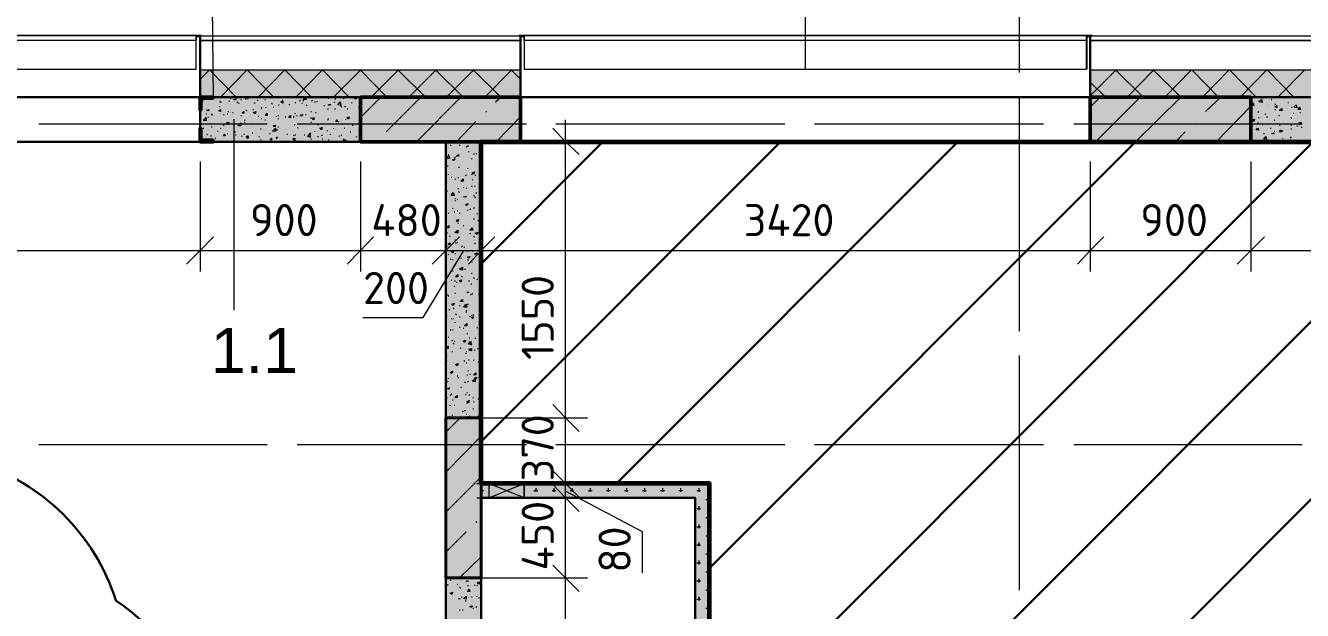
# Model space of a CAD drawing. Header units: millimetres. Extents: x -84737 to 172119, y -43083 to 59399.
# Drawn here: x 106423 to 113594, y 51216 to 54497 of the extents above; entities that cross this region are included whole.
import ezdxf

# ---------------------------------------------------------------- set-up
doc = ezdxf.new("R2010")
doc.units = ezdxf.units.MM
for name, color, linetype, lineweight in [('11) Плинтус ПЛ-2', 70, 'Continuous', 30), ('12) Наливной пол', 150, 'Continuous', 30), ('15) Штукатурка стен СТ-1.1', 161, 'Continuous', 60), ('16) Краска СТ-1.1 стена', 5, 'Continuous', 60), ('20) Шпакл. баз. фин Стена', 40, 'Continuous', 60), ('5) Затарка материала', 160, 'Continuous', 30), ('6) Уборка мусора', 20, 'Continuous', 30), ('8) Линолеум Л-1.1', 130, 'Continuous', 30)]:
    doc.layers.add(name, color=color, linetype=linetype, lineweight=lineweight)
doc.layers.add('PDF _Геометрия', color=7, linetype='Continuous')
doc.layers.add('PDF _Текст', color=7, linetype='Continuous')
doc.layers.add('PDF _Сплошная заливка', color=7, linetype='Continuous', true_color=0xffffff)
doc.styles.add('PDF GOSTCommon', font='arial.ttf')
doc.styles.add('PDF ISOCPEUR', font='isocpeur.ttf')

msp = doc.modelspace()

# ---------------------------------------------------------------- hatches: boundary and pattern name
at = {"layer": '12) Наливной пол'}
h = msp.add_hatch(dxfattribs=at)
h.set_pattern_fill('ANSI31', color=256, scale=222)
h.paths.add_polyline_path([(110264.8, 49247.7), (110264.8, 51927.2), (108982.2, 51927.2), (108982.2, 53844.8), (117854.7, 53844.8), (117854.7, 49247.7)])
at = {"layer": '8) Линолеум Л-1.1'}
h = msp.add_hatch(dxfattribs=at)
h.set_pattern_fill('ANSI31', color=256, scale=222)
h.paths.add_polyline_path([(110264.8, 49247.7), (110264.8, 51927.2), (108982.2, 51927.2), (108982.2, 53844.8), (117854.7, 53844.8), (117854.7, 49247.7)])
at = {"layer": 'PDF _Сплошная заливка', "transparency": 33554559}
h = msp.add_hatch(color=256, dxfattribs=at)
h.paths.add_polyline_path([(98204.8, 54094.5), (98204.8, 54246.9), (94153.8, 54246.9), (94153.8, 54094.5)])
h.paths.add_polyline_path([(128953.7, 54246.9), (128953.7, 54094.5), (130003.5, 54094.5), (130003.5, 54246.9)])
h.paths.add_polyline_path([(127755.8, 54094.5), (127755.8, 54246.9), (126502.8, 54246.9), (126502.8, 54094.5)])
h.paths.add_polyline_path([(124851.9, 54094.5), (124851.9, 54246.9), (117702.3, 54246.9), (117702.3, 54094.5)])
h.paths.add_polyline_path([(114502.1, 54094.5), (114502.1, 54246.9), (112402.5, 54246.9), (112402.5, 54094.5)])
h.paths.add_polyline_path([(109202.3, 54094.5), (109202.3, 54246.9), (107403.2, 54246.9), (107403.2, 54094.5)])
h.paths.add_polyline_path([(104203, 54094.5), (104203, 54246.9), (103005.1, 54246.9), (103005.1, 54094.5)])
h.paths.add_polyline_path([(101802.9, 54094.5), (101802.9, 54246.9), (100604.9, 54246.9), (100604.9, 54094.5)])
h = msp.add_hatch(color=256, dxfattribs=at)
h.paths.add_polyline_path([(104203, 53844.8), (104203, 54094.5), (104054.9, 54094.5), (104054.9, 53844.8)])
h.paths.add_polyline_path([(107403.2, 54094.5), (107403.2, 53844.8), (108304.9, 53844.8), (108304.9, 54094.5)])
h = msp.add_hatch(color=256, dxfattribs=at)
h.paths.add_polyline_path([(114502.1, 53844.8), (114502.1, 54094.5), (113304.1, 54094.5), (113304.1, 53844.8)])
h.paths.add_polyline_path([(117702.3, 54094.5), (117702.3, 53844.8), (117854.7, 53844.8), (117854.7, 54094.5)])
h = msp.add_hatch(color=256, dxfattribs=at)
h.paths.add_polyline_path([(109024.5, 51846.8), (109024.5, 51927.2), (108982.2, 51927.2), (108982.2, 51846.8)])
h.paths.add_polyline_path([(109223.4, 51927.2), (109223.4, 51846.8), (110184.4, 51846.8), (110184.4, 51927.2)])
h = msp.add_hatch(color=256, dxfattribs=at)
h.paths.add_polyline_path([(108783.2, 48528.1), (108982.2, 48528.1), (108982.2, 51398.1), (108783.2, 51398.1)])
h.paths.add_polyline_path([(108982.2, 47474), (108783.2, 47474), (108783.2, 46547), (108982.2, 46547)])

# ---------------------------------------------------------------- linework, layer by layer
at = {"layer": '11) Плинтус ПЛ-2'}
msp.add_lwpolyline([(110264.8, 49247.7), (110264.8, 51927.2), (108982.2, 51927.2), (108982.2, 53844.8), (117854.7, 53844.8), (117854.7, 49247.7)], dxfattribs=at)
at = {"layer": '15) Штукатурка стен СТ-1.1'}
msp.add_lwpolyline([(110264.8, 49247.7), (110264.8, 51927.2), (108982.2, 51927.2), (108982.2, 53844.8), (117854.7, 53844.8), (117854.7, 49247.7)], dxfattribs=at)
at = {"layer": '16) Краска СТ-1.1 стена'}
msp.add_lwpolyline([(110264.8, 49247.7), (110264.8, 51927.2), (108982.2, 51927.2), (108982.2, 53844.8), (117854.7, 53844.8), (117854.7, 49247.7)], dxfattribs=at)
at = {"layer": '20) Шпакл. баз. фин Стена'}
msp.add_lwpolyline([(110264.8, 49247.7), (110264.8, 51927.2), (108982.2, 51927.2), (108982.2, 53844.8), (117854.7, 53844.8), (117854.7, 49247.7)], dxfattribs=at)
at = {"layer": '5) Затарка материала'}
msp.add_lwpolyline([(99242.6, 47587.5, -0.520567), (99242.6, 50245, -0.520567), (100821.5, 51850.1, -0.520567), (102855.5, 51850.1, -0.520567), (105063.4, 51850.1, -0.520567), (106930.7, 51272.3, -0.520567), (106930.7, 48476.6, -0.520567), (106016.3, 47587.5, -0.520567), (103195.7, 47587.5, -0.520567), (100167.3, 47587.5, -0.520567)], format="xyb", close=True, dxfattribs=at)
at = {"layer": '6) Уборка мусора'}
msp.add_lwpolyline([(99242.6, 47587.5, -0.520567), (99242.6, 50245, -0.520567), (100821.5, 51850.1, -0.520567), (102855.5, 51850.1, -0.520567), (105063.4, 51850.1, -0.520567), (106930.7, 51272.3, -0.520567), (106930.7, 48476.6, -0.520567), (106016.3, 47587.5, -0.520567), (103195.7, 47587.5, -0.520567), (100167.3, 47587.5, -0.520567)], format="xyb", close=True, dxfattribs=at)
at = {"layer": '8) Линолеум Л-1.1'}
msp.add_lwpolyline([(110264.8, 49247.7), (110264.8, 51927.2), (108982.2, 51927.2), (108982.2, 53844.8), (117854.7, 53844.8), (117854.7, 49247.7)], close=True, dxfattribs=at)
at = {"layer": 'PDF _Геометрия', "lineweight": 9}
for points in [[(110802.4, 54255.4), (110802.4, 55317.9)], [(112004.6, 54234.2), (112004.6, 55237.5)], [(107475.2, 54094.5), (107479.4, 54094.5), (107466.7, 55123.2)], [(112004.6, 54297.7), (112004.6, 54352.8)], [(107403.2, 54196.1), (107454, 54246.9)], [(107606.4, 54094.5), (107458.3, 54246.9)], [(107517.5, 54094.5), (107665.7, 54246.9)], [(107818.1, 54094.5), (107669.9, 54246.9)], [(107729.2, 54094.5), (107877.3, 54246.9)], [(108029.7, 54094.5), (107881.6, 54246.9)], [(107940.8, 54094.5), (108089, 54246.9)], [(108241.4, 54094.5), (108093.2, 54246.9)], [(108152.5, 54094.5), (108304.9, 54246.9), (108453, 54094.5)], [(108364.1, 54094.5), (108516.5, 54246.9), (108668.9, 54094.5)], [(108575.8, 54094.5), (108728.2, 54246.9), (108880.6, 54094.5)], [(109062.6, 54069.1), (109092.2, 54094.5), (108939.8, 54246.9), (108787.4, 54094.5)], [(109003.3, 54094.5), (109151.5, 54246.9), (109202.3, 54196.1)], [(112402.5, 54103), (112546.4, 54246.9), (112698.8, 54094.5)], [(112656.5, 53844.8), (112910.4, 54094.5), (112758.1, 54246.9), (112609.9, 54094.5)], [(112821.5, 54094.5), (112969.7, 54246.9)], [(113122.1, 54094.5), (112973.9, 54246.9)], [(113033.2, 54094.5), (113181.4, 54246.9)], [(113333.7, 54094.5), (113185.6, 54246.9)], [(113244.9, 54094.5), (113393, 54246.9)], [(113545.4, 54094.5), (113397.2, 54246.9)], [(113456.5, 54094.5), (113604.7, 54246.9)], [(112487.1, 54094.5), (112402.5, 54179.2)], [(107415.9, 54077.6), (107420.2, 54073.4)], [(107513.3, 54073.4), (107517.5, 54069.1)], [(107517.5, 54064.9), (107521.8, 54069.1)], [(107572.6, 54090.3), (107576.8, 54090.3)], [(107610.7, 54069.1), (107614.9, 54064.9)], [(107631.8, 54081.8), (107636.1, 54081.8)], [(107657.2, 54086.1), (107661.5, 54086.1)], [(107669.9, 54086.1), (107674.2, 54086.1)], [(107724.9, 54077.6), (107729.2, 54077.6)], [(107767.3, 54081.8), (107771.5, 54081.8)], [(107835, 54094.5), (107835, 54094.5)], [(107864.6, 54077.6), (107868.9, 54077.6)], [(107962, 54077.6), (107966.2, 54073.4)], [(107983.2, 54077.6), (107983.2, 54073.4)], [(108029.7, 54073.4), (108034, 54077.6)], [(108046.7, 54069.1), (108050.9, 54069.1)], [(108059.4, 54073.4), (108063.6, 54069.1)], [(108089, 54094.5), (108093.2, 54090.3)], [(108122.9, 54090.3), (108127.1, 54090.3)], [(108139.8, 54094.5), (108148.3, 54094.5)], [(108148.3, 54094.5), (108148.3, 54094.5)], [(108156.7, 54069.1), (108161, 54064.9)], [(108161, 54086.1), (108165.2, 54086.1)], [(108207.5, 54090.3), (108211.7, 54090.3)], [(108304.9, 53980.2), (108419.2, 54094.5)], [(108448.8, 53899.8), (108643.5, 54094.5)], [(108618.1, 53844.8), (108867.9, 54094.5)], [(112004.6, 53099.8), (112004.6, 54098.8)], [(112402.5, 54039.5), (112457.5, 54094.5)], [(112432.1, 53844.8), (112681.9, 54094.5)], [(113050.1, 54014.1), (113134.8, 54094.5)], [(113346.4, 54073.4), (113350.7, 54073.4)], [(113359.1, 54094.5), (113367.6, 54090.3), (113367.6, 54094.5)], [(113418.4, 54081.8), (113422.6, 54081.8)], [(113443.8, 54086.1), (113443.8, 54086.1)], [(107403.2, 54052.2), (107407.5, 54052.2)], [(107407.5, 54022.6), (107407.5, 54022.6)], [(107437.1, 54001.4), (107441.3, 54001.4)], [(107466.7, 53997.2), (107471, 54001.4)], [(107471, 54060.7), (107471, 54060.7)], [(107471, 53992.9), (107471, 53997.2)], [(107513.3, 54043.7), (107513.3, 54039.5)], [(107517.5, 54001.4), (107517.5, 54001.4)], [(107534.5, 53997.2), (107538.7, 53997.2)], [(107555.6, 54001.4), (107559.9, 54001.4)], [(107559.9, 54014.1), (107564.1, 54014.1)], [(107585.3, 54009.9), (107589.5, 54009.9)], [(107619.1, 54060.7), (107623.4, 54060.7)], [(107657.2, 54026.8), (107657.2, 54026.8)], [(107661.5, 54022.6), (107665.7, 54018.3)], [(107699.5, 54026.8), (107703.8, 54026.8)], [(107708, 54064.9), (107712.2, 54060.7)], [(107746.1, 54035.3), (107750.3, 54039.5)], [(107746.1, 54031), (107750.3, 54031)], [(107771.5, 54039.5), (107771.5, 54035.3)], [(107805.4, 54060.7), (107809.6, 54056.4)], [(107813.8, 54039.5), (107818.1, 54039.5)], [(107843.5, 54052.2), (107847.7, 54052.2)], [(107877.3, 54056.4), (107877.3, 54056.4)], [(107902.7, 54056.4), (107907, 54052.2)], [(107932.4, 54056.4), (107932.4, 54056.4)], [(107936.6, 54064.9), (107940.8, 54064.9)], [(107936.6, 54001.4), (107936.6, 54005.6)], [(107974.7, 54060.7), (107978.9, 54060.7)], [(107995.9, 53997.2), (108000.1, 53997.2)], [(108000.1, 54052.2), (108004.3, 54048)], [(108025.5, 54014.1), (108029.7, 54014.1)], [(108050.9, 54009.9), (108055.1, 54009.9)], [(108097.5, 54048), (108101.7, 54043.7)], [(108114.4, 54014.1), (108114.4, 54014.1)], [(108122.9, 54026.8), (108122.9, 54031)], [(108161, 54031), (108161, 54026.8)], [(108161, 54018.3), (108161, 54018.3)], [(108194.8, 54043.7), (108199, 54039.5)], [(108216, 54039.5), (108220.2, 54043.7)], [(108228.7, 54026.8), (108232.9, 54031)], [(108254.1, 54064.9), (108258.3, 54060.7)], [(108266.8, 54048), (108266.8, 54048)], [(108292.2, 54039.5), (108296.4, 54035.3)], [(109007.6, 54014.1), (109011.8, 54014.1)], [(112004.6, 53984.5), (112004.6, 54035.3)], [(113109.4, 53844.8), (113304.1, 54043.7)], [(113308.3, 54039.5), (113308.3, 54039.5)], [(113312.6, 54064.9), (113316.8, 54060.7)], [(113346.4, 54009.9), (113346.4, 54014.1)], [(113346.4, 54014.1), (113346.4, 54014.1)], [(113384.5, 54001.4), (113384.5, 53997.2)], [(113397.2, 54052.2), (113397.2, 54052.2)], [(113405.7, 54035.3), (113405.7, 54035.3)], [(113439.6, 54056.4), (113443.8, 54056.4)], [(113439.6, 54026.8), (113443.8, 54026.8)], [(113443.8, 54009.9), (113443.8, 54009.9)], [(113490.4, 54018.3), (113490.4, 54018.3)], [(113503.1, 54031), (113503.1, 54031)], [(113511.5, 54064.9), (113515.8, 54064.9)], [(113532.7, 54039.5), (113536.9, 54039.5)], [(113541.2, 54005.6), (113545.4, 54005.6)], [(113579.3, 54009.9), (113583.5, 54009.9)], [(106497.4, 53946.4), (107496.4, 53946.4)], [(106527, 53946.4), (106582, 53946.4)], [(106781, 53946.4), (107780, 53946.4)], [(107449.8, 53984.5), (107449.8, 53980.2)], [(107466.7, 53937.9), (107466.7, 53937.9)], [(107466.7, 53929.5), (107471, 53929.5)], [(107534.5, 53937.9), (107538.7, 53937.9)], [(107559.9, 53950.6), (107564.1, 53954.9)], [(107593.7, 53971.8), (107593.7, 52900.8)], [(107627.6, 53937.9), (107627.6, 53937.9)], [(107631.8, 53992.9), (107636.1, 53992.9)], [(107653, 53963.3), (107657.2, 53967.5)], [(107653, 53954.9), (107657.2, 53954.9)], [(107695.3, 53946.4), (107750.3, 53946.4)], [(107699.5, 53959.1), (107699.5, 53959.1)], [(107729.2, 53988.7), (107733.4, 53988.7)], [(107733.4, 53954.9), (107733.4, 53954.9)], [(107746.1, 53976), (107750.3, 53976)], [(107767.3, 53967.5), (107771.5, 53967.5)], [(107830.8, 53988.7), (107830.8, 53984.5)], [(107839.2, 53988.7), (107843.5, 53992.9)], [(107839.2, 53976), (107843.5, 53971.8)], [(107839.2, 53929.5), (107843.5, 53929.5)], [(107881.6, 53984.5), (107885.8, 53984.5)], [(107928.1, 53988.7), (107932.4, 53988.7)], [(107928.1, 53984.5), (107928.1, 53980.2)], [(107932.4, 53942.2), (107936.6, 53942.2)], [(107945.1, 53992.9), (107949.3, 53992.9)], [(107949.3, 53946.4), (108948.3, 53946.4)], [(107949.3, 53925.2), (107953.5, 53925.2)], [(107983.2, 53946.4), (108034, 53946.4)], [(108025.5, 53980.2), (108025.5, 53976)], [(108025.5, 53954.9), (108029.7, 53954.9)], [(108063.6, 53942.2), (108067.8, 53942.2)], [(108110.2, 53946.4), (108114.4, 53946.4)], [(108118.6, 53967.5), (108122.9, 53967.5)], [(108122.9, 53976), (108122.9, 53971.8)], [(108182.1, 53954.9), (108182.1, 53959.1)], [(108216, 53980.2), (108216, 53980.2)], [(108220.2, 53971.8), (108220.2, 53967.5)], [(108232.9, 53946.4), (109236.1, 53946.4)], [(108258.3, 53937.9), (108262.5, 53937.9)], [(108296.4, 53971.8), (108300.6, 53971.8)], [(108304.9, 53946.4), (108296.4, 53946.4), (108304.9, 53959.1)], [(108304.9, 53959.1), (108304.9, 53959.1)], [(108842.5, 53844.8), (108952.5, 53959.1)], [(109066.8, 53844.8), (109202.3, 53984.5)], [(109151.5, 53946.4), (109202.3, 53946.4)], [(109401.2, 53946.4), (110400.2, 53946.4)], [(109435.1, 53946.4), (109485.9, 53946.4)], [(109456.3, 46424.2), (109456.3, 47474), (109456.3, 48528.1), (109456.3, 51398.1), (109456.3, 51846.8), (109456.3, 51927.2), (109456.3, 52295.5), (109456.3, 53967.5)], [(109689.1, 53946.4), (110688.1, 53946.4)], [(110603.4, 53946.4), (110654.2, 53946.4)], [(110853.2, 53946.4), (111856.4, 53946.4)], [(110887, 53946.4), (110942.1, 53946.4)], [(111141, 53946.4), (112140, 53946.4)], [(112055.4, 53946.4), (112106.2, 53946.4)], [(112309.3, 53946.4), (113308.3, 53946.4)], [(112339, 53946.4), (112394, 53946.4)], [(112593, 53946.4), (113592, 53946.4)], [(112995.1, 53959.1), (112995.1, 53959.1)], [(113342.2, 53950.6), (113346.4, 53950.6)], [(113346.4, 53980.2), (113350.7, 53980.2)], [(113367.6, 53942.2), (113371.8, 53942.2)], [(113393, 53984.5), (113397.2, 53984.5)], [(113435.3, 53963.3), (113439.6, 53967.5)], [(113460.7, 53992.9), (113465, 53992.9)], [(113465, 53937.9), (113469.2, 53937.9)], [(113507.3, 53946.4), (113562.3, 53946.4)], [(113528.5, 53937.9), (113532.7, 53937.9)], [(113532.7, 53976), (113532.7, 53980.2)], [(113562.3, 53933.7), (113566.6, 53933.7)], [(113575, 53942.2), (113579.3, 53942.2)], [(113587.7, 53929.5), (113592, 53925.2)], [(107403.2, 53908.3), (107407.5, 53908.3)], [(107403.2, 53891.4), (107411.7, 53895.6), (107407.5, 53882.9), (107403.2, 53887.1)], [(107411.7, 53904.1), (107415.9, 53899.8)], [(107420.2, 53921), (107424.4, 53921)], [(107420.2, 53857.5), (107424.4, 53857.5)], [(107441.3, 53887.1), (107445.6, 53882.9)], [(107462.5, 53878.7), (107466.7, 53878.7)], [(107487.9, 53866), (107492.1, 53866)], [(107500.6, 53904.1), (107504.8, 53904.1)], [(107517.5, 53921), (107521.8, 53916.8)], [(107538.7, 53882.9), (107542.9, 53878.7)], [(107555.6, 53891.4), (107559.9, 53891.4)], [(107598, 53899.8), (107602.2, 53899.8)], [(107602.2, 53882.9), (107606.4, 53882.9)], [(107636.1, 53878.7), (107640.3, 53874.4)], [(107648.8, 53887.1), (107653, 53887.1)], [(107653, 53904.1), (107653, 53904.1)], [(107695.3, 53895.6), (107699.5, 53895.6)], [(107720.7, 53895.6), (107720.7, 53895.6)], [(107733.4, 53874.4), (107737.6, 53870.2)], [(107741.9, 53916.8), (107746.1, 53916.8)], [(107741.9, 53853.3), (107746.1, 53857.5)], [(107792.7, 53891.4), (107796.9, 53891.4)], [(107830.8, 53870.2), (107835, 53866), (107839.2, 53870.2)], [(107830.8, 53866), (107835, 53861.7)], [(107835, 53912.5), (107839.2, 53912.5)], [(107881.6, 53916.8), (107881.6, 53916.8)], [(107890, 53887.1), (107894.3, 53887.1)], [(107902.7, 53853.3), (107902.7, 53853.3)], [(107928.1, 53866), (107932.4, 53861.7)], [(107928.1, 53844.8), (107936.6, 53853.3), (107936.6, 53844.8)], [(107932.4, 53878.7), (107932.4, 53882.9)], [(107936.6, 53882.9), (107940.8, 53882.9)], [(107987.4, 53882.9), (107991.6, 53882.9)], [(108017, 53870.2), (108021.3, 53870.2)], [(108021.3, 53891.4), (108025.5, 53895.6)], [(108025.5, 53861.7), (108029.7, 53857.5)], [(108046.7, 53904.1), (108046.7, 53899.8)], [(108063.6, 53874.4), (108067.8, 53874.4)], [(108084.8, 53882.9), (108089, 53878.7)], [(108089, 53861.7), (108093.2, 53861.7)], [(108118.6, 53904.1), (108118.6, 53908.3)], [(108122.9, 53857.5), (108127.1, 53853.3)], [(108131.3, 53882.9), (108135.6, 53887.1)], [(108152.5, 53921), (108152.5, 53916.8)], [(108182.1, 53878.7), (108186.4, 53874.4)], [(108194.8, 53882.9), (108199, 53878.7)], [(108203.3, 53844.8), (108216, 53857.5), (108216, 53844.8)], [(108207.5, 53857.5), (108211.7, 53861.7)], [(108211.7, 53921), (108216, 53921)], [(108220.2, 53853.3), (108224.4, 53849)], [(108245.6, 53899.8), (108249.8, 53899.8)], [(108279.5, 53874.4), (108283.7, 53870.2)], [(108292.2, 53904.1), (108296.4, 53908.3)], [(108300.6, 53899.8), (108304.9, 53899.8)], [(108300.6, 53870.2), (108304.9, 53870.2)], [(112880.8, 53844.8), (112935.8, 53899.8)], [(113342.2, 53891.4), (113342.2, 53891.4)], [(113346.4, 53912.5), (113350.7, 53912.5)], [(113376.1, 53891.4), (113380.3, 53891.4)], [(113414.2, 53921), (113418.4, 53921)], [(113418.4, 53853.3), (113422.6, 53849)], [(113435.3, 53904.1), (113439.6, 53904.1)], [(113481.9, 53908.3), (113486.1, 53908.3)], [(113481.9, 53866), (113486.1, 53866)], [(113524.2, 53870.2), (113528.5, 53866)], [(113528.5, 53916.8), (113532.7, 53916.8)], [(113528.5, 53870.2), (113532.7, 53870.2)], [(113528.5, 53853.3), (113528.5, 53857.5)], [(107724.9, 53849), (107724.9, 53844.8)], [(108118.6, 53844.8), (108118.6, 53849)], [(108186.4, 53844.8), (108199, 53849), (108194.8, 53844.8)], [(108393.8, 53844.8), (108393.8, 53849)], [(108791.7, 53798.2), (108791.7, 53798.2)], [(108808.6, 53827.9), (108812.8, 53823.6)], [(108842.5, 53781.3), (108842.5, 53781.3)], [(108859.4, 53823.6), (108863.6, 53827.9)], [(108867.9, 53844.8), (108867.9, 53844.8)], [(108897.5, 53819.4), (108901.7, 53815.2)], [(108906, 53823.6), (108910.2, 53819.4)], [(108910.2, 53789.8), (108914.4, 53789.8)], [(108952.5, 53777.1), (108956.8, 53781.3)], [(108956.8, 53844.8), (109456.3, 53844.8), (109579, 53844.8)], [(108956.8, 53836.3), (108956.8, 53840.6)], [(108965.2, 53844.8), (108969.5, 53840.6)], [(108982.2, 53798.2), (108982.2, 53794), (108973.7, 53802.5), (108982.2, 53806.7)], [(112004.6, 52782.3), (112004.6, 53781.3)], [(113333.7, 53849), (113333.7, 53844.8)], [(113367.6, 53849), (113371.8, 53849)], [(107403.2, 53734.7), (107403.2, 53235.2), (107403.2, 53116.7)], [(108304.9, 53734.7), (108304.9, 53235.2), (108304.9, 53116.7)], [(108783.2, 53734.7), (108783.2, 53235.2), (108783.2, 53116.7)], [(108791.7, 53709.3), (108795.9, 53709.3)], [(108795.9, 53772.8), (108800.1, 53772.8)], [(108829.8, 53755.9), (108834, 53751.7)], [(108834, 53760.1), (108838.2, 53755.9)], [(108859.4, 53764.4), (108859.4, 53764.4)], [(108863.6, 53717.8), (108863.6, 53717.8)], [(108927.1, 53751.7), (108931.4, 53747.4)], [(108939.8, 53777.1), (108944.1, 53777.1)], [(108952.5, 53717.8), (108952.5, 53717.8)], [(108982.2, 53751.7), (108973.7, 53751.7), (108982.2, 53760.1)], [(108977.9, 53734.7), (108982.2, 53734.7), (108982.2, 53235.2), (112402.5, 53235.2), (112402.5, 53116.7)], [(108982.2, 53722), (108982.2, 53722)], [(108982.2, 53722), (108982.2, 53722)], [(112402.5, 53734.7), (112402.5, 53235.2), (113304.1, 53235.2), (114502.1, 53235.2), (117702.3, 53235.2), (117854.7, 53235.2), (118104.4, 53235.2), (124403.2, 53235.2), (124851.9, 53235.2), (126502.8, 53235.2), (126904.9, 53235.2), (127103.9, 53235.2), (127755.8, 53235.2), (128953.7, 53235.2), (129724.1, 53235.2)], [(113304.1, 53734.7), (113304.1, 53235.2), (113304.1, 53116.7)], [(108795.9, 53662.8), (108795.9, 53658.5)], [(108800.1, 53675.5), (108800.1, 53675.5)], [(108812.8, 53645.8), (108817.1, 53645.8)], [(108855.2, 53700.9), (108859.4, 53705.1)], [(108855.2, 53641.6), (108855.2, 53645.8)], [(108893.3, 53658.5), (108897.5, 53654.3)], [(108906, 53696.6), (108906, 53692.4)], [(108927.1, 53658.5), (108931.4, 53662.8)], [(108948.3, 53654.3), (108952.5, 53658.5)], [(108973.7, 53667), (108977.9, 53667)], [(108783.2, 53612), (108787.4, 53616.2), (108783.2, 53603.5)], [(108783.2, 53603.5), (108783.2, 53603.5)], [(108791.7, 53569.6), (108791.7, 53565.4)], [(108834, 53637.4), (108838.2, 53633.1)], [(108850.9, 53582.3), (108855.2, 53582.3)], [(108880.6, 53586.6), (108884.8, 53590.8)], [(108897.5, 53586.6), (108901.7, 53582.3)], [(108927.1, 53595), (108931.4, 53595)], [(108931.4, 53633.1), (108935.6, 53628.9)], [(108944.1, 53595), (108948.3, 53595)], [(108834, 53527.3), (108838.2, 53527.3)], [(108834, 53514.6), (108838.2, 53514.6)], [(108846.7, 53518.8), (108850.9, 53523.1)], [(108855.2, 53565.4), (108859.4, 53561.2)], [(108880.6, 53523.1), (108880.6, 53523.1)], [(108939.8, 53544.2), (108944.1, 53544.2)], [(108944.1, 53535.8), (108948.3, 53535.8)], [(108948.3, 53531.5), (108952.5, 53531.5)], [(108952.5, 53561.2), (108956.8, 53556.9)], [(108783.2, 53442.7), (108787.4, 53442.7)], [(108795.9, 53446.9), (108800.1, 53442.7)], [(108821.3, 53472.3), (108825.5, 53468)], [(108829.8, 53451.1), (108834, 53451.1)], [(108846.7, 53459.6), (108850.9, 53459.6)], [(108859.4, 53446.9), (108863.6, 53442.7)], [(108901.7, 53459.6), (108901.7, 53459.6)], [(108906, 53463.8), (108906, 53459.6)], [(108918.7, 53468), (108922.9, 53463.8)], [(108939.8, 53472.3), (108944.1, 53476.5)], [(108956.8, 53442.7), (108961, 53438.4)], [(108787.4, 53374.9), (108783.2, 53379.2), (108787.4, 53379.2)], [(108842.5, 53400.3), (108846.7, 53400.3)], [(108850.9, 53387.6), (108855.2, 53387.6)], [(108880.6, 53374.9), (108884.8, 53370.7)], [(108897.5, 53353.8), (108897.5, 53353.8)], [(108935.6, 53349.5), (108939.8, 53353.8)], [(108939.8, 53413), (108944.1, 53413)], [(108965.2, 53400.3), (108969.5, 53404.6)], [(108977.9, 53370.7), (108982.2, 53366.5)], [(108791.7, 53336.8), (108791.7, 53332.6)], [(108804.4, 53315.7), (108808.6, 53315.7)], [(108834, 53294.5), (108838.2, 53294.5)], [(108842.5, 53336.8), (108846.7, 53341.1)], [(108846.7, 53281.8), (108850.9, 53277.6)], [(108918.7, 53328.4), (108922.9, 53332.6)], [(108935.6, 53290.3), (108935.6, 53290.3)], [(108939.8, 53315.7), (108944.1, 53311.4)], [(108965.2, 53336.8), (108969.5, 53336.8)], [(97883.1, 53235.2), (98204.8, 53235.2), (100604.9, 53235.2), (101142.5, 53235.2), (101642, 53235.2), (101802.9, 53235.2), (103005.1, 53235.2), (103551.2, 53235.2), (104054.9, 53235.2), (104203, 53235.2), (107403.2, 53235.2), (108304.9, 53235.2), (108783.2, 53235.2), (108982.2, 53235.2), (108982.2, 53116.7)], [(108317.6, 52858.5), (108656.2, 52858.5), (108884.8, 53235.2)], [(108787.4, 53260.6), (108791.7, 53256.4)], [(108795.9, 53214.1), (108800.1, 53209.8)], [(108838.2, 53277.6), (108842.5, 53277.6)], [(108838.2, 53214.1), (108838.2, 53218.3)], [(108872.1, 53256.4), (108876.3, 53260.6)], [(108884.8, 53256.4), (108889, 53252.2)], [(108901.7, 53231), (108906, 53231)], [(108918.7, 53264.9), (108918.7, 53264.9)], [(108931.4, 53231), (108935.6, 53231)], [(108944.1, 53277.6), (108948.3, 53273.3)], [(108982.2, 53252.2), (108982.2, 53252.2)], [(108808.6, 53188.7), (108812.8, 53184.4)], [(108821.3, 53184.4), (108825.5, 53184.4)], [(108834, 53154.8), (108838.2, 53154.8)], [(108867.9, 53192.9), (108872.1, 53192.9)], [(108906, 53184.4), (108910.2, 53180.2)], [(108931.4, 53167.5), (108931.4, 53171.7)], [(108939.8, 53201.4), (108939.8, 53201.4)], [(108787.4, 53104), (108791.7, 53104)], [(108812.8, 53070.1), (108817.1, 53065.9)], [(108821.3, 53120.9), (108825.5, 53120.9)], [(108834, 53095.5), (108834, 53095.5)], [(108834, 53065.9), (108834, 53061.7)], [(108872.1, 53091.3), (108876.3, 53087.1)], [(108889, 53129.4), (108893.3, 53129.4)], [(108897.5, 53120.9), (108897.5, 53120.9)], [(108910.2, 53065.9), (108914.4, 53061.7)], [(108927.1, 53108.2), (108931.4, 53108.2)], [(108939.8, 53082.8), (108944.1, 53078.6)], [(108956.8, 53070.1), (108961, 53074.4)], [(108969.5, 53087.1), (108973.7, 53082.8)], [(108829.8, 53032), (108834, 53036.3)], [(108834, 52998.2), (108838.2, 52993.9)], [(108842.5, 53057.4), (108846.7, 53057.4)], [(108901.7, 53002.4), (108906, 52998.2)], [(108910.2, 52998.2), (108914.4, 53002.4)], [(108927.1, 53044.7), (108927.1, 53049)], [(108931.4, 52993.9), (108935.6, 52989.7)], [(108956.8, 53006.6), (108956.8, 53006.6)], [(108791.7, 52985.5), (108795.9, 52985.5)], [(108795.9, 52981.2), (108800.1, 52981.2)], [(108829.8, 52972.8), (108829.8, 52972.8)], [(108859.4, 52926.2), (108863.6, 52926.2)], [(108906, 52934.7), (108910.2, 52934.7)], [(108922.9, 52985.5), (108927.1, 52989.7)], [(108922.9, 52926.2), (108922.9, 52926.2)], [(108977.9, 52943.1), (108977.9, 52943.1)], [(108787.4, 52871.2), (108791.7, 52871.2)], [(108800.1, 52905.1), (108804.4, 52900.8)], [(108812.8, 52854.3), (108817.1, 52854.3)], [(108825.5, 52909.3), (108829.8, 52913.5)], [(108825.5, 52850), (108825.5, 52854.3)], [(108838.2, 52879.7), (108842.5, 52875.4)], [(108859.4, 52862.7), (108863.6, 52862.7)], [(108897.5, 52900.8), (108901.7, 52896.6)], [(108897.5, 52892.4), (108897.5, 52888.1)], [(108918.7, 52862.7), (108922.9, 52867)], [(108927.1, 52871.2), (108931.4, 52871.2)], [(108935.6, 52875.4), (108939.8, 52871.2)], [(108939.8, 52850), (108939.8, 52850)], [(112004.6, 52845.8), (112004.6, 52900.8)], [(108783.2, 52803.5), (108783.2, 52803.5)], [(108783.2, 52803.5), (108783.2, 52803.5)], [(108808.6, 52790.8), (108812.8, 52790.8)], [(108821.3, 52790.8), (108825.5, 52790.8)], [(108834, 52833.1), (108834, 52828.9)], [(108859.4, 52807.7), (108863.6, 52803.5)], [(108880.6, 52799.2), (108884.8, 52799.2)], [(108918.7, 52803.5), (108918.7, 52803.5)], [(108956.8, 52803.5), (108961, 52799.2)], [(108795.9, 52748.4), (108800.1, 52748.4)], [(108821.3, 52727.3), (108821.3, 52731.5)], [(108825.5, 52714.6), (108829.8, 52710.3)], [(108829.8, 52727.3), (108834, 52727.3)], [(108901.7, 52769.6), (108906, 52765.4)], [(108914.4, 52744.2), (108918.7, 52744.2)], [(108922.9, 52710.3), (108927.1, 52706.1)], [(108948.3, 52740), (108952.5, 52744.2)], [(108783.2, 52655.3), (108787.4, 52655.3)], [(108787.4, 52642.6), (108791.7, 52638.4)], [(108817.1, 52668), (108821.3, 52668)], [(108863.6, 52689.2), (108867.9, 52684.9)], [(108893.3, 52659.5), (108897.5, 52655.3)], [(108897.5, 52668), (108901.7, 52668)], [(108914.4, 52680.7), (108914.4, 52684.9)], [(108944.1, 52676.5), (108948.3, 52676.5)], [(108961, 52684.9), (108965.2, 52680.7)], [(112004.6, 51647.8), (112004.6, 52646.8)], [(108787.4, 52621.4), (108791.7, 52617.2)], [(108817.1, 52608.7), (108817.1, 52608.7)], [(108834, 52600.3), (108834, 52600.3)], [(108850.9, 52596), (108855.2, 52596)], [(108884.8, 52617.2), (108889, 52613)], [(108897.5, 52604.5), (108901.7, 52604.5)], [(108910.2, 52621.4), (108914.4, 52621.4)], [(108910.2, 52557.9), (108910.2, 52562.2)], [(108939.8, 52621.4), (108939.8, 52617.2)], [(108965.2, 52613), (108969.5, 52613)], [(112004.6, 52528.3), (112004.6, 52583.3)], [(108791.7, 52502.9), (108795.9, 52498.7)], [(108795.9, 52519.8), (108795.9, 52515.6)], [(108804.4, 52524.1), (108804.4, 52524.1)], [(108812.8, 52545.2), (108817.1, 52549.5)], [(108846.7, 52532.5), (108850.9, 52532.5)], [(108850.9, 52524.1), (108855.2, 52519.8)], [(108889, 52498.7), (108893.3, 52494.4)], [(108901.7, 52536.8), (108906, 52536.8)], [(108906, 52498.7), (108910.2, 52502.9)], [(108918.7, 52541), (108922.9, 52541)], [(108948.3, 52519.8), (108952.5, 52515.6)], [(108800.1, 52460.6), (108804.4, 52460.6)], [(108808.6, 52422.5), (108812.8, 52426.7)], [(108812.8, 52486), (108812.8, 52486)], [(108812.8, 52431), (108817.1, 52426.7)], [(108867.9, 52469), (108872.1, 52469)], [(108893.3, 52426.7), (108897.5, 52426.7)], [(108901.7, 52439.4), (108906, 52439.4)], [(108914.4, 52426.7), (108914.4, 52422.5)], [(108787.4, 52409.8), (108791.7, 52405.6)], [(108808.6, 52363.2), (108808.6, 52367.5)], [(108821.3, 52397.1), (108825.5, 52397.1)], [(108829.8, 52367.5), (108834, 52367.5)], [(108901.7, 52375.9), (108906, 52380.2)], [(108935.6, 52409.8), (108939.8, 52409.8)], [(108939.8, 52388.6), (108939.8, 52384.4)], [(108977.9, 52409.8), (108977.9, 52397.1), (108965.2, 52401.3), (108973.7, 52409.8)], [(108982.2, 52418.3), (108982.2, 52418.3)], [(108783.2, 52215.1), (108863.6, 52295.5)], [(108804.4, 52304), (108808.6, 52304)], [(108817.1, 52312.4), (108821.3, 52308.2)], [(108876.3, 52333.6), (108880.6, 52329.4)], [(108889, 52337.8), (108893.3, 52337.8)], [(108897.5, 52316.7), (108901.7, 52316.7)], [(108901.7, 52304), (108906, 52304)], [(108914.4, 52308.2), (108918.7, 52304)], [(108935.6, 52346.3), (108939.8, 52346.3)], [(108956.8, 52295.5), (109456.3, 52295.5), (109579, 52295.5)], [(108961, 52295.5), (108969.5, 52308.2), (108973.7, 52295.5)], [(108973.7, 52329.4), (108977.9, 52325.1)], [(112004.6, 51330.4), (112004.6, 52329.4)], [(106497.4, 52147.3), (107496.4, 52147.3)], [(106527, 52147.3), (106582, 52147.3)], [(106781, 52147.3), (107780, 52147.3)], [(107695.3, 52147.3), (107750.3, 52147.3)], [(107949.3, 52147.3), (108948.3, 52147.3)], [(107983.2, 52147.3), (108034, 52147.3)], [(108232.9, 52147.3), (109236.1, 52147.3)], [(108783.2, 51990.7), (108982.2, 52193.9)], [(109151.5, 52147.3), (109202.3, 52147.3)], [(109401.2, 52147.3), (110400.2, 52147.3)], [(109435.1, 52147.3), (109485.9, 52147.3)], [(109689.1, 52147.3), (110688.1, 52147.3)], [(110603.4, 52147.3), (110654.2, 52147.3)], [(110853.2, 52147.3), (111856.4, 52147.3)], [(110887, 52147.3), (110942.1, 52147.3)], [(111141, 52147.3), (112140, 52147.3)], [(112055.4, 52147.3), (112106.2, 52147.3)], [(112309.3, 52147.3), (113308.3, 52147.3)], [(112339, 52147.3), (112394, 52147.3)], [(112593, 52147.3), (113592, 52147.3)], [(113507.3, 52147.3), (113562.3, 52147.3)], [(108783.2, 51766.4), (108982.2, 51965.3)], [(108956.8, 51927.2), (109456.3, 51927.2), (109579, 51927.2)], [(108956.8, 51846.8), (109456.3, 51846.8), (109579, 51846.8)], [(108982.2, 51889.1), (108994.9, 51889.1)], [(109240.4, 51846.8), (109240.4, 51851)], [(109278.5, 51889.1), (109299.6, 51889.1)], [(109291.2, 51880.7), (109291.2, 51901.8)], [(109342, 51846.8), (109342, 51851)], [(109380.1, 51889.1), (109401.2, 51889.1)], [(109392.8, 51880.7), (109392.8, 51901.8)], [(109443.6, 51846.8), (109443.6, 51851)], [(109888, 51427.7), (109888, 51656.3), (109456.3, 51884.9)], [(109481.7, 51889.1), (109502.8, 51889.1)], [(109494.4, 51880.7), (109494.4, 51901.8)], [(109545.2, 51846.8), (109545.2, 51851)], [(109583.3, 51889.1), (109604.4, 51889.1)], [(109596, 51880.7), (109596, 51901.8)], [(109646.8, 51846.8), (109646.8, 51851)], [(109684.9, 51889.1), (109706, 51889.1)], [(109697.6, 51880.7), (109697.6, 51901.8)], [(109748.3, 51846.8), (109748.3, 51851)], [(109786.4, 51889.1), (109807.6, 51889.1)], [(109799.1, 51880.7), (109799.1, 51901.8)], [(109849.9, 51846.8), (109849.9, 51851)], [(109888, 51889.1), (109909.2, 51889.1)], [(109900.7, 51880.7), (109900.7, 51901.8)], [(109951.5, 51846.8), (109951.5, 51851)], [(109989.6, 51889.1), (110010.8, 51889.1)], [(110002.3, 51880.7), (110002.3, 51901.8)], [(110053.1, 51846.8), (110053.1, 51851)], [(110091.2, 51889.1), (110112.4, 51889.1)], [(110103.9, 51880.7), (110103.9, 51901.8)], [(110154.7, 51846.8), (110154.7, 51851)], [(110192.8, 51889.1), (110214, 51889.1)], [(110205.5, 51880.7), (110205.5, 51901.8)], [(110256.3, 51829.9), (110256.3, 51851)], [(110192.8, 51787.5), (110214, 51787.5)], [(110205.5, 51779.1), (110205.5, 51800.2)], [(110243.6, 51838.3), (110264.8, 51838.3)], [(108952.5, 51711.3), (108956.8, 51715.6)], [(110243.6, 51736.7), (110264.8, 51736.7)], [(110256.3, 51728.3), (110256.3, 51749.4)], [(108783.2, 51542), (108897.5, 51656.3)], [(110192.8, 51685.9), (110214, 51685.9)], [(110205.5, 51677.5), (110205.5, 51698.6)], [(110243.6, 51635.1), (110264.8, 51635.1)], [(110256.3, 51626.7), (110256.3, 51647.8)], [(110192.8, 51584.3), (110214, 51584.3)], [(110205.5, 51575.9), (110205.5, 51597)], [(108859.4, 51398.1), (108982.2, 51516.6)], [(110205.5, 51474.3), (110205.5, 51495.4)], [(110243.6, 51533.5), (110264.8, 51533.5)], [(110256.3, 51525.1), (110256.3, 51546.2)], [(110192.8, 51482.7), (110214, 51482.7)], [(110243.6, 51431.9), (110264.8, 51431.9)], [(110256.3, 51423.5), (110256.3, 51444.6)], [(112004.6, 51393.9), (112004.6, 51444.6)], [(108783.2, 51343.1), (108783.2, 51343.1)], [(108783.2, 51334.6), (108787.4, 51334.6), (108783.2, 51343.1)], [(108791.7, 51360), (108795.9, 51360)], [(108808.6, 51385.4), (108812.8, 51385.4)], [(108846.7, 51364.2), (108850.9, 51360)], [(108859.4, 51347.3), (108863.6, 51347.3)], [(108863.6, 51343.1), (108867.9, 51343.1)], [(108897.5, 51381.2), (108901.7, 51376.9)], [(108906, 51381.2), (108910.2, 51381.2)], [(108906, 51355.8), (108910.2, 51355.8)], [(108944.1, 51360), (108948.3, 51355.8)], [(108956.8, 51398.1), (109456.3, 51398.1), (109579, 51398.1)], [(108956.8, 51355.8), (108961, 51355.8)], [(108973.7, 51364.2), (108977.9, 51364.2)], [(110192.8, 51381.2), (110214, 51381.2)], [(110205.5, 51372.7), (110205.5, 51393.9)], [(110256.3, 51321.9), (110256.3, 51343.1)], [(108812.8, 51275.3), (108812.8, 51275.3)], [(108855.2, 51283.8), (108859.4, 51283.8)], [(108859.4, 51279.6), (108863.6, 51283.8)], [(108872.1, 51292.3), (108872.1, 51288)], [(108927.1, 51292.3), (108931.4, 51292.3)], [(108956.8, 51292.3), (108956.8, 51296.5)], [(108969.5, 51288), (108969.5, 51283.8)], [(110192.8, 51279.6), (110214, 51279.6)], [(110205.5, 51271.1), (110205.5, 51292.3)], [(110243.6, 51330.4), (110264.8, 51330.4)], [(108783.2, 51249.9), (108787.4, 51249.9)], [(108859.4, 51220.3), (108863.6, 51220.3)], [(108876.3, 51220.3), (108880.6, 51220.3)], [(108893.3, 51271.1), (108893.3, 51266.9)], [(108935.6, 51228.8), (108939.8, 51228.8)], [(108952.5, 51233), (108956.8, 51237.2)], [(110243.6, 51228.8), (110264.8, 51228.8)], [(110256.3, 51220.3), (110256.3, 51241.5)]]:
    msp.add_lwpolyline(points, dxfattribs=at)
at = {"layer": 'PDF _Геометрия', "lineweight": 18}
for points in [[(104224.2, 54441.7), (104194.6, 54441.7), (104194.6, 54437.4), (104194.6, 54441.7), (104224.2, 54441.7), (104224.2, 54251.2), (107382.1, 54251.2), (107382.1, 54441.7), (107411.7, 54441.7), (107411.7, 54437.4), (107411.7, 54441.7), (107382.1, 54441.7), (104224.2, 54441.7), (104224.2, 54251.2), (107382.1, 54251.2), (107382.1, 54441.7)], [(109223.4, 54441.7), (109223.4, 54251.2), (112381.3, 54251.2), (112381.3, 54441.7), (109223.4, 54441.7), (109193.8, 54441.7), (109193.8, 54437.4), (109193.8, 54441.7), (109223.4, 54441.7), (109223.4, 54251.2), (112381.3, 54251.2)], [(112415.2, 54437.4), (112415.2, 54441.7), (112381.3, 54441.7)], [(112385.5, 54251.2), (112385.5, 54441.7), (112410.9, 54441.7), (112410.9, 54437.4)], [(114502.1, 54094.5), (114502.1, 54246.9), (114502.1, 54251.2), (114502.1, 54412), (112402.5, 54412), (114502.1, 54412), (114502.1, 54437.4), (112402.5, 54437.4), (112402.5, 54412), (112402.5, 54251.2), (112402.5, 54246.9), (112402.5, 54094.5), (113304.1, 54094.5)], [(109202.3, 54094.5), (109202.3, 54246.9), (109202.3, 54251.2), (109202.3, 54412), (107403.2, 54412), (107403.2, 54251.2), (107403.2, 54246.9), (107403.2, 54094.5)], [(109202.3, 54246.9), (107403.2, 54246.9)], [(114502.1, 54246.9), (112402.5, 54246.9)], [(108304.9, 54094.5), (109198.1, 54094.5)], [(108982.2, 51846.8), (110184.4, 51846.8), (110184.4, 47474), (109883.8, 47474), (109803.4, 47474), (109803.4, 46547), (109883.8, 46547), (109883.8, 47397.8), (110184.4, 47397.8), (110184.4, 46547), (110264.8, 46547), (110264.8, 48765.1), (110823.5, 48765.1), (110823.5, 48845.6), (110264.8, 48845.6), (110264.8, 51927.2), (110184.4, 51927.2), (108982.2, 51927.2)]]:
    msp.add_lwpolyline(points, dxfattribs=at)
at = {"layer": 'PDF _Геометрия', "lineweight": 30}
for points in [[(107382.1, 54437.4), (107403.2, 54437.4), (107403.2, 54412), (107403.2, 54094.5), (104203, 54094.5), (104203, 54412), (104203, 54437.4), (104224.2, 54437.4)], [(109198.1, 54094.5), (109202.3, 54094.5), (112402.5, 54094.5), (109202.3, 54094.5), (109202.3, 54412), (109202.3, 54437.4), (109223.4, 54437.4)], [(112385.5, 54437.4), (112402.5, 54437.4), (112402.5, 54412), (112402.5, 54094.5)], [(113304.1, 54094.5), (114502.1, 54094.5), (113304.1, 54094.5), (113304.1, 53844.8), (114502.1, 53844.8), (114502.1, 54094.5), (117702.3, 54094.5), (117854.7, 54094.5), (117702.3, 54094.5), (114502.1, 54094.5), (114502.1, 54412), (114502.1, 54437.4), (114523.2, 54437.4)], [(108304.9, 54094.5), (107403.2, 54094.5), (108304.9, 54094.5), (108304.9, 53844.8), (107403.2, 53844.8), (104054.9, 53844.8), (104203, 53844.8), (104203, 54094.5), (107403.2, 54094.5), (107403.2, 53844.8), (104054.9, 53844.8), (104054.9, 53595), (103551.2, 53595), (103551.2, 53844.8), (101642, 53844.8), (101642, 53595), (101142.5, 53595), (101142.5, 53844.8)], [(108901.7, 48528.1), (108783.2, 48528.1), (108783.2, 53844.8)], [(108982.2, 53844.8), (108982.2, 52295.5)], [(108982.2, 51927.2), (110264.8, 51927.2), (110264.8, 49247.7), (112728.4, 49247.7)], [(109045.7, 46547), (109803.4, 46547), (109803.4, 47474), (110184.4, 47474), (110184.4, 51846.8), (108982.2, 51846.8)], [(108982.2, 51398.1), (108982.2, 48528.1)]]:
    msp.add_lwpolyline(points, dxfattribs=at)
at = {"layer": 'PDF _Геометрия', "lineweight": 18}
for points in [[(104224.2, 54412), (104224.2, 54441.7), (107382.1, 54441.7), (107382.1, 54412)], [(109202.3, 54412), (109202.3, 54437.4), (107403.2, 54437.4), (107403.2, 54412)], [(109223.4, 54412), (109223.4, 54441.7), (112381.3, 54441.7), (112381.3, 54412)]]:
    msp.add_lwpolyline(points, close=True, dxfattribs=at)
at = {"layer": 'PDF _Геометрия', "lineweight": 50}
for points in [[(107407.5, 54026.8), (107407.5, 54090.3), (107475.2, 54090.3), (107479.4, 54094.5), (107403.2, 54094.5), (107403.2, 54022.6), (107407.5, 54022.6)], [(109202.3, 54094.5), (108304.9, 54094.5), (108304.9, 53844.8), (109202.3, 53844.8)], [(113304.1, 54094.5), (112402.5, 54094.5), (112402.5, 53844.8), (113304.1, 53844.8)], [(107407.5, 53853.3), (107407.5, 53916.8), (107407.5, 53921), (107403.2, 53921), (107403.2, 53844.8), (107479.4, 53844.8), (107475.2, 53849), (107475.2, 53853.3)]]:
    msp.add_lwpolyline(points, close=True, dxfattribs=at)
at = {"layer": 'PDF _Геометрия', "lineweight": 9}
for points in [[(107568.3, 54073.4), (107564.1, 54073.4)], [(107606.4, 54086.1), (107602.2, 54077.6), (107593.7, 54081.8)], [(107868.9, 54073.4), (107868.9, 54060.7), (107856.2, 54069.1)], [(108000.1, 54081.8), (107983.2, 54081.8), (107995.9, 54094.5)], [(108194.8, 54048), (108177.9, 54052.2), (108190.6, 54069.1)], [(108279.5, 54094.5), (108279.5, 54086.1), (108271, 54086.1)], [(113367.6, 54064.9), (113350.7, 54069.1), (113363.4, 54081.8)], [(107454, 54026.8), (107449.8, 54018.3), (107441.3, 54022.6)], [(107517.5, 54026.8), (107517.5, 54014.1), (107509.1, 54018.3)], [(107648.8, 54014.1), (107648.8, 54005.6), (107640.3, 54005.6)], [(107716.5, 54014.1), (107712.2, 54001.4), (107703.8, 54009.9)], [(107780, 54005.6), (107780, 53992.9), (107771.5, 53992.9)], [(107978.9, 53997.2), (107974.7, 53988.7), (107966.2, 53992.9)], [(108135.6, 54056.4), (108131.3, 54048), (108122.9, 54052.2)], [(113316.8, 54060.7), (113321, 54048), (113308.3, 54052.2)], [(113448, 54048), (113452.3, 54039.5), (113439.6, 54039.5)], [(113477.7, 54031), (113477.7, 54018.3), (113465, 54022.6)], [(113562.3, 54035.3), (113545.4, 54039.5), (113558.1, 54052.2)], [(113579.3, 54039.5), (113583.5, 54026.8), (113570.8, 54026.8)], [(107437.1, 53963.3), (107420.2, 53963.3), (107437.1, 53980.2)], [(107564.1, 53954.9), (107559.9, 53942.2), (107551.4, 53950.6)], [(107631.8, 53933.7), (107614.9, 53933.7), (107631.8, 53950.6)], [(107826.5, 53937.9), (107822.3, 53929.5), (107813.8, 53933.7)], [(107911.2, 53992.9), (107911.2, 53980.2), (107902.7, 53980.2)], [(108042.4, 53980.2), (108042.4, 53967.5), (108034, 53971.8)], [(108089, 53925.2), (108084.8, 53912.5), (108076.3, 53921)], [(108173.7, 53967.5), (108173.7, 53959.1), (108165.2, 53959.1)], [(108241.4, 53984.5), (108237.1, 53971.8), (108228.7, 53980.2)], [(113325.3, 53971.8), (113321, 53959.1), (113312.6, 53967.5)], [(113587.7, 53954.9), (113583.5, 53946.4), (113575, 53950.6)], [(107411.7, 53899.8), (107411.7, 53891.4), (107403.2, 53891.4)], [(107542.9, 53887.1), (107542.9, 53878.7), (107534.5, 53878.7)], [(107674.2, 53878.7), (107669.9, 53870.2), (107661.5, 53874.4)], [(107674.2, 53878.7), (107674.2, 53866), (107665.7, 53866)], [(107805.4, 53866), (107805.4, 53853.3), (107796.9, 53857.5)], [(107826.5, 53904.1), (107809.6, 53904.1), (107826.5, 53921)], [(107936.6, 53866), (107932.4, 53853.3), (107923.9, 53861.7)], [(108021.3, 53870.2), (108008.6, 53874.4), (108021.3, 53891.4)], [(113342.2, 53921), (113346.4, 53912.5), (113333.7, 53912.5)], [(113393, 53857.5), (113376.1, 53861.7), (113388.8, 53874.4)], [(113435.3, 53895.6), (113431.1, 53887.1), (113422.6, 53891.4)], [(113473.4, 53912.5), (113477.7, 53899.8), (113465, 53899.8)], [(108804.4, 53751.7), (108787.4, 53751.7), (108800.1, 53768.6)], [(108834, 53747.4), (108829.8, 53739), (108821.3, 53743.2)], [(108855.2, 53772.8), (108855.2, 53764.4), (108842.5, 53764.4)], [(108944.1, 53675.5), (108939.8, 53662.8), (108931.4, 53671.2)], [(108880.6, 53637.4), (108880.6, 53624.7), (108867.9, 53624.7)], [(108829.8, 53544.2), (108812.8, 53544.2), (108825.5, 53561.2)], [(108897.5, 53540), (108893.3, 53531.5), (108884.8, 53535.8)], [(108906, 53497.7), (108906, 53489.2), (108893.3, 53489.2)], [(108800.1, 53374.9), (108800.1, 53362.2), (108787.4, 53362.2)], [(108855.2, 53408.8), (108850.9, 53396.1), (108842.5, 53404.6)], [(108931.4, 53362.2), (108931.4, 53349.5), (108918.7, 53349.5)], [(108850.9, 53332.6), (108834, 53336.8), (108850.9, 53349.5)], [(108961, 53336.8), (108956.8, 53324.1), (108948.3, 53332.6)], [(108808.6, 53277.6), (108804.4, 53264.9), (108795.9, 53273.3)], [(108825.5, 53235.2), (108825.5, 53222.5), (108812.8, 53226.8)], [(108956.8, 53222.5), (108956.8, 53214.1), (108944.1, 53214.1)], [(108876.3, 53125.2), (108859.4, 53129.4), (108876.3, 53142.1)], [(108918.7, 53201.4), (108914.4, 53192.9), (108906, 53197.1)], [(108850.9, 53099.8), (108850.9, 53087.1), (108838.2, 53087.1)], [(108872.1, 53070.1), (108867.9, 53057.4), (108859.4, 53065.9)], [(108982.2, 53087.1), (108982.2, 53074.4), (108969.5, 53074.4)], [(108982.2, 52998.2), (108977.9, 52985.5), (108969.5, 52989.7)], [(108829.8, 52938.9), (108825.5, 52926.2), (108817.1, 52934.7)], [(108876.3, 52960.1), (108876.3, 52947.4), (108863.6, 52951.6)], [(108901.7, 52917.8), (108884.8, 52917.8), (108897.5, 52934.7)], [(108939.8, 52862.7), (108935.6, 52854.3), (108927.1, 52858.5)], [(108901.7, 52824.6), (108901.7, 52811.9), (108889, 52811.9)], [(108893.3, 52731.5), (108889, 52718.8), (108880.6, 52727.3)], [(108927.1, 52710.3), (108910.2, 52710.3), (108922.9, 52727.3)], [(108795.9, 52697.6), (108795.9, 52684.9), (108783.2, 52684.9)], [(108927.1, 52684.9), (108927.1, 52672.2), (108914.4, 52676.5)], [(108850.9, 52600.3), (108846.7, 52587.6), (108838.2, 52596)], [(108821.3, 52557.9), (108821.3, 52549.5), (108808.6, 52549.5)], [(108948.3, 52498.7), (108931.4, 52502.9), (108948.3, 52515.6)], [(108952.5, 52549.5), (108952.5, 52536.8), (108939.8, 52536.8)], [(108956.8, 52524.1), (108952.5, 52515.6), (108944.1, 52519.8)], [(108804.4, 52464.8), (108800.1, 52456.3), (108791.7, 52460.6)], [(108846.7, 52422.5), (108846.7, 52409.8), (108834, 52409.8)], [(108914.4, 52392.9), (108910.2, 52380.2), (108901.7, 52388.6)], [(109223.4, 51927.2), (109223.4, 51846.8), (109024.5, 51927.2), (109024.5, 51846.8)], [(109024.5, 51846.8), (109223.4, 51846.8), (109223.4, 51927.2), (109024.5, 51927.2)], [(108973.7, 51376.9), (108969.5, 51364.2), (108961, 51372.7)], [(108821.3, 51317.7), (108817.1, 51305), (108808.6, 51313.4)], [(108897.5, 51279.6), (108884.8, 51283.8), (108897.5, 51296.5)], [(108914.4, 51334.6), (108918.7, 51321.9), (108906, 51321.9)], [(108931.4, 51241.5), (108927.1, 51233), (108918.7, 51237.2)]]:
    msp.add_lwpolyline(points, close=True, dxfattribs=at)
at = {"layer": 'PDF _Геометрия', "lineweight": 20}
for points in [[(109384.3, 53921), (109456.3, 53844.8), (109532.5, 53772.8)], [(107479.4, 53311.4), (107403.2, 53235.2), (107327, 53159)], [(108376.8, 53311.4), (108304.9, 53235.2), (108228.7, 53159)], [(108859.4, 53311.4), (108783.2, 53235.2), (108707, 53159)], [(109058.4, 53311.4), (108982.2, 53235.2), (108910.2, 53159)], [(112478.7, 53311.4), (112402.5, 53235.2), (112330.5, 53159)], [(113380.3, 53311.4), (113304.1, 53235.2), (113227.9, 53159)], [(109384.3, 52371.7), (109456.3, 52295.5), (109532.5, 52219.3)], [(109384.3, 51999.2), (109456.3, 51927.2), (109532.5, 51851)], [(109384.3, 51923), (109456.3, 51846.8), (109532.5, 51770.6)], [(109384.3, 51470), (109456.3, 51398.1), (109532.5, 51321.9)]]:
    msp.add_lwpolyline(points, dxfattribs=at)
at = {"layer": 'PDF _Геометрия', "lineweight": 30}
for points in [[(108982.2, 52295.5), (108982.2, 53844.8), (108783.2, 53844.8), (108783.2, 52295.5)], [(109045.7, 53844.8), (117854.7, 53844.8)], [(108783.2, 51398.1), (108783.2, 48528.1), (108982.2, 48528.1), (108982.2, 51398.1)]]:
    msp.add_lwpolyline(points, close=True, dxfattribs=at)
at = {"layer": 'PDF _Геометрия', "lineweight": 40}
msp.add_lwpolyline([(108783.2, 52295.5), (108982.2, 52295.5), (108982.2, 51927.2), (108982.2, 51846.8), (108982.2, 51398.1), (108783.2, 51398.1)], close=True, dxfattribs=at)
at = {"layer": 'PDF _Сплошная заливка', "lineweight": 5, "transparency": 33554559}
for points in [[(108304.9, 54094.5), (108304.9, 53844.8), (109202.3, 54094.5), (109202.3, 53844.8)], [(112402.5, 54094.5), (112402.5, 53844.8), (113304.1, 54094.5), (113304.1, 53844.8)], [(108783.2, 53844.8), (108783.2, 52295.5), (108982.2, 53844.8), (108982.2, 52295.5)], [(108783.2, 52295.5), (108783.2, 51398.1), (108982.2, 52295.5), (108982.2, 51398.1)], [(110184.4, 51927.2), (110184.4, 46547), (110264.8, 51927.2), (110264.8, 46547)]]:
    msp.add_solid(points, dxfattribs=at)
at = {"layer": 'PDF _Сплошная заливка', "color": 8, "lineweight": 5, "true_color": 0x808080, "transparency": 33554559}
msp.add_solid([(109024.5, 51927.2), (109024.5, 51846.8), (109223.4, 51927.2), (109223.4, 51846.8)], dxfattribs=at)

# ---------------------------------------------------------------- texts
at = {"layer": 'PDF _Текст', "attachment_point": 4}
for s, insert, char_height, style in [('900', (107683.5, 53405.6), 180.46, 'PDF ISOCPEUR'), ('480', (108365.1, 53405.6), 180.46, 'PDF ISOCPEUR'), ('3420', (110456.3, 53405.6), 180.46, 'PDF ISOCPEUR'), ('900', (112683, 53405.6), 180.46, 'PDF ISOCPEUR'), ('200', (108318.5, 53024.6), 180.46, 'PDF ISOCPEUR'), ('1.1', (107463.4, 52674.7), 252.47, 'PDF GOSTCommon')]:
    msp.add_mtext(s, dxfattribs=dict(at, insert=insert, char_height=char_height, style=style))
at = {"layer": 'PDF _Текст', "char_height": 180.46, "attachment_point": 4, "rotation": 90, "style": 'PDF ISOCPEUR'}
for s, insert in [('1550', (109299.4, 52621.2)), ('370', (109299.4, 51939.6)), ('450', (109299.4, 51440.1)), ('80', (109731.2, 51427.4))]:
    msp.add_mtext(s, dxfattribs=dict(at, insert=insert))

doc.saveas('drawing.dxf')
